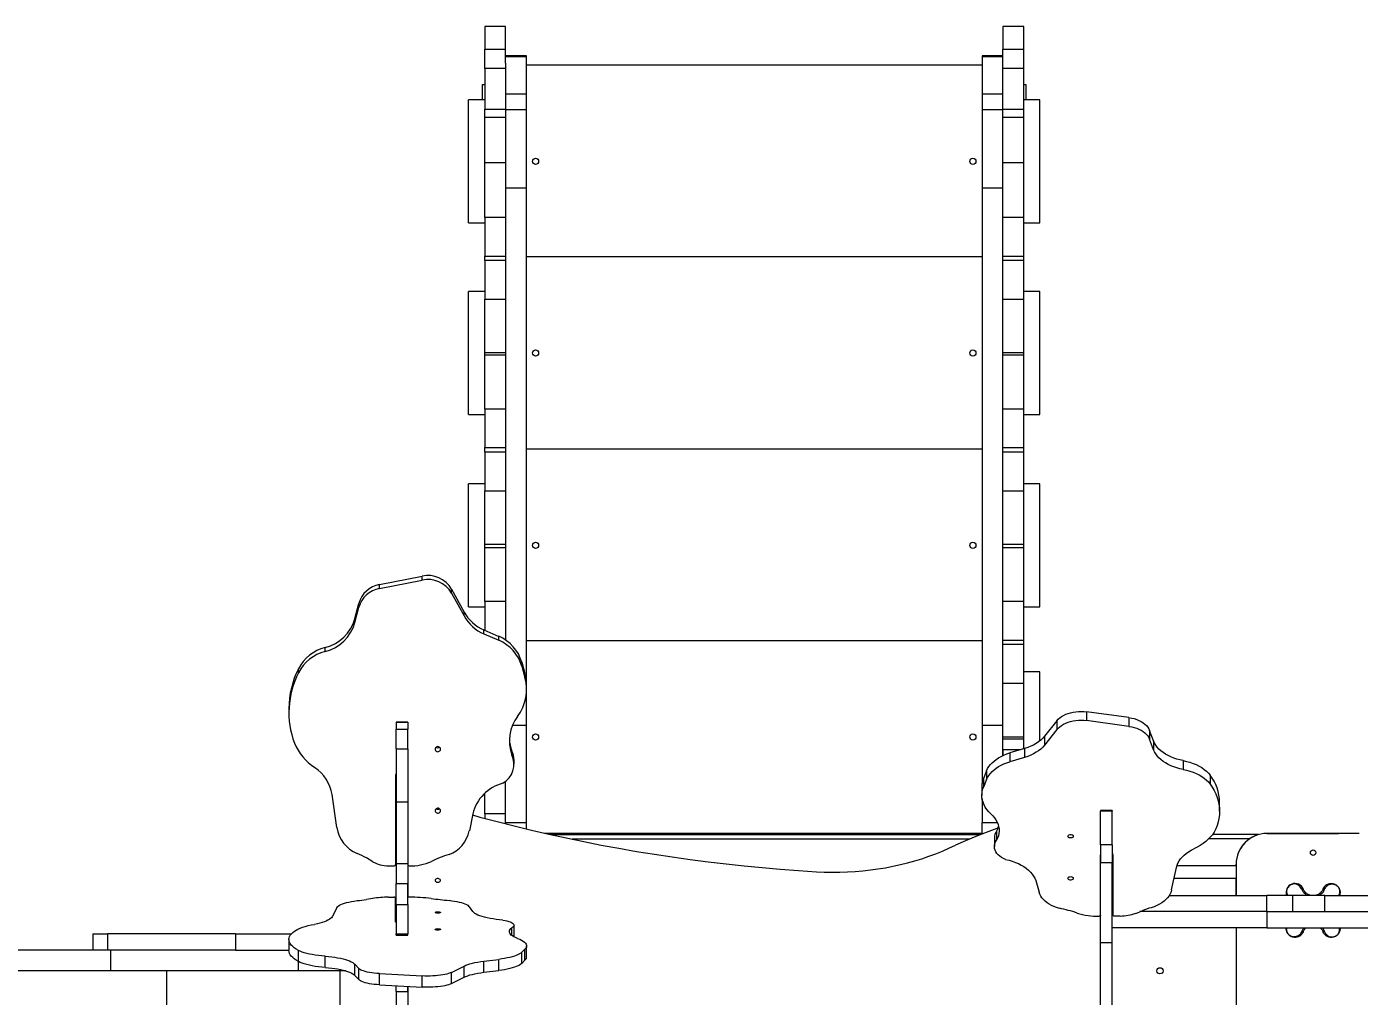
# Model space of a CAD drawing. Header units: millimetres. Extents: x -9848 to 7178, y -5300 to 6667.
# Drawn here: x -6333 to -4602, y -282 to 978 of the extents above; entities that cross this region are included whole.
import ezdxf

# ---------------------------------------------------------------- set-up
doc = ezdxf.new("R2010")
doc.units = ezdxf.units.MM
for name, color, linetype in [('DIKOM_ОБЪЕКТ', 7, 'Continuous'), ('DIKOM_РАЗМЕР_ЗОНА', 7, 'Continuous'), ('DIKOM_РАЗМЕР_ОБЪЕКТА', 7, 'Continuous')]:
    doc.layers.add(name, color=color, linetype=linetype)
doc.styles.add('style1', font='arial.ttf', dxfattribs={"width": 0.8})
doc.dimstyles.new('1-50', dxfattribs={"dimtxt": 300, "dimasz": 200, "dimexe": 100, "dimexo": 0, "dimgap": 100, "dimtad": 0, "dimdec": 0, "dimtxsty": 'style1', "dimcen": 0, "dimclrd": 7, "dimclre": 7, "dimadec": 1, "dimazin": 2, "dimtfac": 1, "dimtdec": 0, "dimtmove": 1, "dimatfit": 3, "dimfxl": 0, "dimlwd": 25, "dimlwe": 18, "dimarcsym": 0})

# ---------------------------------------------------------------- blocks, each defined once
blk = doc.blocks.new('*D21')
at = {"layer": 'Defpoints', "color": 0, "transparency": 16777216}
for p in [(4614.2, 781.1), (-7848.5, -207.2), (-7848.5, -4134.2)]:
    blk.add_point(p, dxfattribs=at)
at = {"layer": 'DIKOM_РАЗМЕР_ОБЪЕКТА', "color": 7, "lineweight": 18, "transparency": 16777216}
for p, q in [((4614.2, 781.1), (4614.2, -4234.2)), ((-7848.5, -207.2), (-7848.5, -4234.2))]:
    blk.add_line(p, q, dxfattribs=at)
at = {"layer": 'DIKOM_РАЗМЕР_ОБЪЕКТА', "color": 7, "lineweight": 25, "transparency": 16777216}
for p, q in [((-7648.5, -4134.2), (-2616.9, -4134.2)), ((4414.2, -4134.2), (-1537.1, -4134.2))]:
    blk.add_line(p, q, dxfattribs=at)
at = {"layer": 'DIKOM_РАЗМЕР_ОБЪЕКТА', "color": 7, "transparency": 16777216}
for points in [[(-7648.5, -4100.8), (-7648.5, -4167.5), (-7848.5, -4134.2)], [(4414.2, -4100.8), (4414.2, -4167.5), (4614.2, -4134.2)]]:
    blk.add_solid(points, dxfattribs=at)
at = {"layer": 'DIKOM_РАЗМЕР_ОБЪЕКТА', "color": 0, "transparency": 16777216, "insert": (-2077, -4134.2), "char_height": 300, "attachment_point": 5, "style": 'style1'}
blk.add_mtext('12450', dxfattribs=at)
blk = doc.blocks.new('*D19')
at = {"layer": 'Defpoints', "color": 0, "transparency": 16777216}
for p in [(6614.2, 297.4), (-9848.5, -323.2), (6614.2, -5102.9)]:
    blk.add_point(p, dxfattribs=at)
at = {"layer": 'DIKOM_РАЗМЕР_ЗОНА', "color": 7, "lineweight": 18, "transparency": 16777216}
for p, q in [((6614.2, 297.4), (6614.2, -5202.9)), ((-9848.5, -323.2), (-9848.5, -5202.9))]:
    blk.add_line(p, q, dxfattribs=at)
at = {"layer": 'DIKOM_РАЗМЕР_ЗОНА', "color": 7, "lineweight": 25, "transparency": 16777216}
for p, q in [((-9648.5, -5102.9), (-2606.9, -5102.9)), ((6414.2, -5102.9), (-1527.1, -5102.9))]:
    blk.add_line(p, q, dxfattribs=at)
at = {"layer": 'DIKOM_РАЗМЕР_ЗОНА', "color": 7, "transparency": 16777216}
for points in [[(-9648.5, -5069.6), (-9648.5, -5136.3), (-9848.5, -5102.9)], [(6414.2, -5069.6), (6414.2, -5136.3), (6614.2, -5102.9)]]:
    blk.add_solid(points, dxfattribs=at)
at = {"layer": 'DIKOM_РАЗМЕР_ЗОНА', "color": 0, "transparency": 16777216, "insert": (-2067, -5102.9), "char_height": 300, "attachment_point": 5, "style": 'style1'}
blk.add_mtext('16450', dxfattribs=at)

msp = doc.modelspace()

# ---------------------------------------------------------------- linework, layer by layer
at = {"layer": 'DIKOM_ОБЪЕКТ', "color": 7, "linetype": 'Continuous', "lineweight": 15}
for p, q in [((-5711.1, 977.6), (-5738.1, 977.6)), ((-5738.1, 977.6), (-5738.1, 948.5)), ((-5711.1, 948.5), (-5711.1, 977.6)), ((-5038.1, 977.6), (-5065.1, 977.6)), ((-5065.1, 977.6), (-5065.1, 948.5)), ((-5038.1, 948.5), (-5038.1, 977.6)), ((-5738.1, 948.5), (-5711.1, 948.5)), ((-5738.1, 923.3), (-5738.1, 948.5)), ((-5711.1, 930), (-5711.1, 948.5)), ((-5684.1, 939.5), (-5711.1, 939.5)), ((-5711.1, 938.9), (-5684.1, 938.9)), ((-5684.1, 938.9), (-5684.1, 939.5)), ((-5684.1, 890.2), (-5684.1, 938.9)), ((-5065.1, 939.5), (-5092.1, 939.5)), ((-5092.1, 939.5), (-5092.1, 938.9)), ((-5092.1, 938.9), (-5065.1, 938.9)), ((-5092.1, 938.9), (-5092.1, 890.2)), ((-5065.1, 948.5), (-5038.1, 948.5)), ((-5065.1, 930), (-5065.1, 948.5)), ((-5038.1, 923.3), (-5038.1, 948.5)), ((-5711.1, 923.3), (-5738.1, 923.3)), ((-5738.1, 923.3), (-5738.1, 870.4)), ((-5711.1, 930), (-5711.1, 890.2)), ((-5092.1, 927.6), (-5684.1, 927.6)), ((-5065.1, 890.2), (-5065.1, 930)), ((-5038.1, 923.3), (-5065.1, 923.3)), ((-5038.1, 870.4), (-5038.1, 923.3)), ((-5741.1, 882.6), (-5741.1, 902.6)), ((-5741.1, 902.6), (-5738.1, 902.6)), ((-5038.1, 902.6), (-5035.1, 902.6)), ((-5035.1, 902.6), (-5035.1, 882.6)), ((-5711.1, 890.2), (-5684.1, 890.2)), ((-5711.1, 890.2), (-5711.1, 870.1)), ((-5684.1, 870.1), (-5684.1, 890.2)), ((-5092.1, 890.2), (-5065.1, 890.2)), ((-5092.1, 890.2), (-5092.1, 870.1)), ((-5065.1, 870.1), (-5065.1, 890.2)), ((-5738.1, 882.6), (-5759.1, 882.6)), ((-5759.1, 722.6), (-5759.1, 882.6)), ((-5738.1, 870.4), (-5711.1, 870.4)), ((-5738.1, 859.6), (-5738.1, 870.4)), ((-5711.1, 870.1), (-5684.1, 870.1)), ((-5711.1, 870.1), (-5711.1, 768.2)), ((-5684.1, 768.2), (-5684.1, 870.1)), ((-5092.1, 870.1), (-5065.1, 870.1)), ((-5092.1, 870.1), (-5092.1, 768.2)), ((-5065.1, 870.4), (-5038.1, 870.4)), ((-5065.1, 768.2), (-5065.1, 870.1)), ((-5017.1, 882.6), (-5038.1, 882.6)), ((-5038.1, 859.6), (-5038.1, 870.4)), ((-5017.1, 722.6), (-5017.1, 882.6)), ((-5711.1, 859.6), (-5738.1, 859.6)), ((-5738.1, 800.7), (-5738.1, 859.6)), ((-5038.1, 859.6), (-5065.1, 859.6)), ((-5038.1, 800.7), (-5038.1, 859.6)), ((-5711.1, 800.7), (-5738.1, 800.7)), ((-5738.1, 729.6), (-5738.1, 800.7)), ((-5038.1, 800.7), (-5065.1, 800.7)), ((-5038.1, 729.6), (-5038.1, 800.7)), ((-5711.1, 768.2), (-5684.1, 768.2)), ((-5711.1, 768.2), (-5711.1, 180.5)), ((-5684.1, 127.7), (-5684.1, 768.2)), ((-5092.1, 768.2), (-5065.1, 768.2)), ((-5092.1, 768.2), (-5092.1, 70.2)), ((-5065.1, 70.2), (-5065.1, 768.2)), ((-5711.1, 729.6), (-5738.1, 729.6)), ((-5738.1, 729.6), (-5738.1, 679.6)), ((-5038.1, 729.6), (-5065.1, 729.6)), ((-5038.1, 679.6), (-5038.1, 729.6)), ((-5759.1, 722.6), (-5738.1, 722.6)), ((-5038.1, 722.6), (-5017.1, 722.6)), ((-5738.1, 679.6), (-5711.1, 679.6)), ((-5738.1, 673.6), (-5738.1, 679.6)), ((-5092.1, 678.6), (-5684.1, 678.6)), ((-5065.1, 679.6), (-5038.1, 679.6)), ((-5038.1, 673.6), (-5038.1, 679.6)), ((-5711.1, 673.6), (-5738.1, 673.6)), ((-5738.1, 673.6), (-5738.1, 623.6)), ((-5038.1, 673.6), (-5065.1, 673.6)), ((-5038.1, 623.6), (-5038.1, 673.6)), ((-5738.1, 633.6), (-5759.1, 633.6)), ((-5759.1, 473.6), (-5759.1, 633.6)), ((-5738.1, 623.6), (-5711.1, 623.6)), ((-5738.1, 553.6), (-5738.1, 623.6)), ((-5065.1, 623.6), (-5038.1, 623.6)), ((-5017.1, 633.6), (-5038.1, 633.6)), ((-5038.1, 553.6), (-5038.1, 623.6)), ((-5017.1, 622), (-5017.1, 633.6)), ((-5017.1, 473.6), (-5017.1, 622)), ((-5711.1, 553.6), (-5738.1, 553.6)), ((-5738.1, 550.6), (-5738.1, 553.6)), ((-5711.1, 550.6), (-5738.1, 550.6)), ((-5738.1, 480.6), (-5738.1, 550.6)), ((-5038.1, 553.6), (-5065.1, 553.6)), ((-5038.1, 550.6), (-5065.1, 550.6)), ((-5038.1, 550.6), (-5038.1, 553.6)), ((-5038.1, 480.6), (-5038.1, 550.6)), ((-5759.1, 473.6), (-5738.1, 473.6)), ((-5711.1, 480.6), (-5738.1, 480.6)), ((-5738.1, 480.6), (-5738.1, 430.6)), ((-5038.1, 480.6), (-5065.1, 480.6)), ((-5038.1, 430.6), (-5038.1, 480.6)), ((-5038.1, 473.6), (-5017.1, 473.6)), ((-5738.1, 430.6), (-5711.1, 430.6)), ((-5738.1, 424.6), (-5738.1, 430.6)), ((-5711.1, 424.6), (-5738.1, 424.6)), ((-5738.1, 424.6), (-5738.1, 374.6)), ((-5092.1, 428.6), (-5684.1, 428.6)), ((-5065.1, 430.6), (-5038.1, 430.6)), ((-5038.1, 424.6), (-5065.1, 424.6)), ((-5038.1, 424.6), (-5038.1, 430.6)), ((-5038.1, 374.6), (-5038.1, 424.6)), ((-5738.1, 383.6), (-5759.1, 383.6)), ((-5759.1, 223.6), (-5759.1, 383.6)), ((-5017.1, 383.6), (-5038.1, 383.6)), ((-5017.1, 223.6), (-5017.1, 383.6)), ((-5738.1, 374.6), (-5711.1, 374.6)), ((-5738.1, 304.6), (-5738.1, 374.6)), ((-5065.1, 374.6), (-5038.1, 374.6)), ((-5038.1, 304.6), (-5038.1, 374.6)), ((-5711.1, 304.6), (-5738.1, 304.6)), ((-5738.1, 300.6), (-5738.1, 304.6)), ((-5711.1, 300.6), (-5738.1, 300.6)), ((-5738.1, 230.6), (-5738.1, 300.6)), ((-5038.1, 304.6), (-5065.1, 304.6)), ((-5038.1, 300.6), (-5065.1, 300.6)), ((-5038.1, 300.6), (-5038.1, 304.6)), ((-5038.1, 230.6), (-5038.1, 300.6)), ((-5874.9, 252.7), (-5819.6, 263.7)), ((-5819.6, 258.6), (-5819.6, 263.7)), ((-5874.9, 247.6), (-5819.6, 258.6)), ((-5874.9, 247.6), (-5874.9, 252.7)), ((-5781.2, 241.5), (-5781.2, 246.6)), ((-5781.2, 246.6), (-5765, 217)), ((-5906.8, 208.4), (-5901.6, 228.3)), ((-5901.6, 223.2), (-5901.6, 228.3)), ((-5781.2, 241.5), (-5765, 211.9)), ((-5711.1, 230.6), (-5738.1, 230.6)), ((-5738.1, 230.6), (-5738.1, 193.3)), ((-5038.1, 230.6), (-5065.1, 230.6)), ((-5038.1, 180.6), (-5038.1, 230.6)), ((-5906.8, 203.3), (-5901.6, 223.2)), ((-5906.8, 203.3), (-5906.8, 208.4)), ((-5765, 211.9), (-5765, 217)), ((-5759.1, 223.6), (-5738.1, 223.6)), ((-5038.1, 223.6), (-5017.1, 223.6)), ((-5739.2, 188.6), (-5739.2, 193.8)), ((-5739.2, 193.8), (-5720, 185.4)), ((-5739.2, 188.6), (-5720, 180.3)), ((-5720, 180.3), (-5720, 185.4)), ((-5711.2, 180.6), (-5711.1, 180.6)), ((-5092.1, 179.6), (-5684.1, 179.6)), ((-5065.1, 180.6), (-5038.1, 180.6)), ((-5038.1, 174.6), (-5065.1, 174.6)), ((-5038.1, 174.6), (-5038.1, 180.6)), ((-5038.1, 124.6), (-5038.1, 174.6)), ((-5945.3, 165.7), (-5945.3, 170.9)), ((-5980.1, 138.1), (-5980.1, 143.3)), ((-5690, 146.6), (-5690, 151.7)), ((-5690, 151.7), (-5685.9, 137.3)), ((-5690, 146.6), (-5685.9, 132.1)), ((-5017.1, 139.4), (-5038.1, 139.4)), ((-5017.1, 49.6), (-5017.1, 139.4)), ((-5685.9, 132.1), (-5685.9, 137.3)), ((-5683.8, 116.5), (-5683.8, 121.6)), ((-5065.1, 124.6), (-5038.1, 124.6)), ((-5038.1, 54.6), (-5038.1, 124.6)), ((-5684.1, 70.2), (-5684.1, 110.5)), ((-5992.5, 91.5), (-5992.5, 86.4)), ((-4956.6, 87.4), (-4956.6, 75.9)), ((-4901.3, 79.9), (-4956.6, 87.4)), ((-5838.1, 74.1), (-5853.1, 74.1)), ((-5853.1, 74), (-5853.1, 74.1)), ((-5853.1, 74), (-5838.1, 74)), ((-5853.1, 74), (-5853.1, 64.7)), ((-5838.1, 74), (-5838.1, 74.1)), ((-5838.1, 74), (-5838.1, 64.7)), ((-5701.9, 70.2), (-5684.1, 70.2)), ((-5684.1, -56.4), (-5684.1, 70.2)), ((-5092.1, 70.2), (-5065.1, 70.2)), ((-5092.1, 70.2), (-5092.1, -5.6)), ((-5065.1, 30.5), (-5065.1, 70.2)), ((-4995, 75.7), (-5011.1, 55.5)), ((-4995, 75.7), (-4995, 64.2)), ((-4901.3, 68.4), (-4956.6, 75.9)), ((-4901.3, 79.9), (-4901.3, 68.4)), ((-5853.1, 64.7), (-5838.1, 64.7)), ((-5853.1, 39.3), (-5853.1, 64.7)), ((-5838.1, 39.3), (-5838.1, 64.7)), ((-5038.1, 54.6), (-5065.1, 54.6)), ((-5038.1, 51.6), (-5038.1, 54.6)), ((-4995, 64.2), (-5011.1, 44)), ((-5011.1, 55.5), (-5011.1, 44)), ((-4874.5, 63.2), (-4874.5, 51.7)), ((-4869.4, 49.6), (-4874.5, 63.2)), ((-5853.1, 39.3), (-5838.1, 39.3)), ((-5853.1, 39.3), (-5853.1, -29.7)), ((-5838.1, 39.3), (-5838.1, -29.7)), ((-5702.9, 31.3), (-5702.9, 36.4)), ((-5038.1, 51.6), (-5065.1, 51.6)), ((-5042, 38.1), (-5065.1, 38.1)), ((-5065.1, 37.3), (-5065.1, 30.5)), ((-5036.9, 39.6), (-5056.1, 33.9)), ((-5038.1, 39.2), (-5038.1, 51.6)), ((-5036.9, 39.6), (-5036.9, 28.1)), ((-4869.4, 38.1), (-4874.5, 51.7)), ((-4869.4, 49.6), (-4869.4, 38.1)), ((-5700.1, 19.3), (-5700.1, 24.4)), ((-5056.1, 33.9), (-5056.1, 22.4)), ((-5036.9, 28.1), (-5056.1, 22.4)), ((-4830.8, 23.9), (-4830.8, 12.4)), ((-5854.1, 3.6), (-5854.1, -110.8)), ((-5086.2, 10.8), (-5090.2, 0.9)), ((-5090.2, 0.9), (-5090.2, -10.6)), ((-5086.2, 10.8), (-5086.2, -0.7)), ((-4796, 5), (-4796, -6.5)), ((-5711.1, -45.2), (-5711.1, -2.9)), ((-5092.4, -9.8), (-5092.4, -21.3)), ((-5086.2, -0.7), (-5090.2, -10.6)), ((-5930.3, -63), (-5936.5, -20.2)), ((-5853.1, -29.7), (-5838.1, -29.7)), ((-5853.1, -29.7), (-5853.1, -109.8)), ((-5838.1, -29.7), (-5838.1, -109.8)), ((-5740.2, -20.6), (-5738.1, -20.6)), ((-5738.1, -45.2), (-5738.1, -18.5)), ((-5092.1, -25.4), (-5092.1, -56.4)), ((-4783.6, -41.8), (-4783.6, -30.4)), ((-5753.7, -45.2), (-5758.1, -67.4)), ((-5711.1, -45.2), (-5738.1, -45.2)), ((-5738.1, -45.2), (-5738.1, -51)), ((-5711.1, -58.1), (-5711.1, -45.2)), ((-4923.1, -41), (-4938.1, -41)), ((-4938.1, -41), (-4938.1, -41.7)), ((-4923.1, -41.7), (-4938.1, -41.7)), ((-4938.1, -85.3), (-4938.1, -41.7)), ((-4923.1, -41), (-4923.1, -41.7)), ((-4923.1, -85.3), (-4923.1, -41.7)), ((-5711.1, -56.4), (-5684.1, -56.4)), ((-5684.1, -64.8), (-5684.1, -56.4)), ((-5092.1, -71.4), (-5092.1, -56.4)), ((-5092.1, -56.4), (-5072.4, -56.4)), ((-5073.3, -68.1), (-5073.3, -79.6)), ((-5660.2, -70.4), (-5092.1, -70.4)), ((-5652.1, -72.2), (-5094.2, -72.2)), ((-5109, -78.2), (-5624.4, -78.2)), ((-5076, -76.3), (-5076, -87.7)), ((-4923.1, -85.3), (-4938.1, -85.3)), ((-4938.1, -85.3), (-4938.1, -108.8)), ((-4923.1, -85.3), (-4923.1, -108.8)), ((-4797.2, -77.2), (-4743.9, -77.2)), ((-4732.9, -72.2), (-4792.9, -72.2)), ((-4722.1, -70.7), (-4629.3, -70.7)), ((-4602.1, -70.7), (-4722.1, -70.7)), ((-5883.7, -107.5), (-5891.9, -102.5)), ((-4938.1, -383.8), (-4938.1, -98.3)), ((-4922.1, -98.5), (-4922.1, -176.8)), ((-5863.2, -112.7), (-5856.1, -112.7)), ((-5853.1, -109.8), (-5838.1, -109.8)), ((-5853.1, -109.8), (-5853.1, -135.7)), ((-5838.1, -109.8), (-5838.1, -135.7)), ((-5838.1, -111.1), (-5838.1, -154.1)), ((-4923.1, -108.8), (-4938.1, -108.8)), ((-4938.1, -212.9), (-4938.1, -108.8)), ((-4923.1, -212.9), (-4923.1, -108.8)), ((-4845.9, -144.1), (-4839.6, -114.8)), ((-4762.1, -112.7), (-4839.1, -112.7)), ((-4762.1, -112.7), (-4762.1, -110.7)), ((-4762.1, -110.7), (-4762.1, -151.2)), ((-4762.1, -112.7), (-4762.1, -112.7)), ((-4762.1, -112.7), (-4762.1, -112.7)), ((-5853.1, -135.7), (-5838.1, -135.7)), ((-5853.1, -163), (-5853.1, -135.7)), ((-5838.1, -133.6), (-5838.1, -133.8)), ((-5838.1, -163), (-5838.1, -135.7)), ((-5022.4, -131.9), (-5018, -147.1)), ((-4922.6, -134.1), (-4922.5, -134)), ((-4842.6, -128.7), (-4762.1, -128.7)), ((-4762.1, -128.7), (-4762.1, -128.7)), ((-4762.1, -151.2), (-4762.1, -128.7)), ((-5883.7, -155.1), (-5891.9, -156.4)), ((-5863.2, -153.6), (-5856.1, -153.6)), ((-5854.1, -185.6), (-5854.1, -154.1)), ((-4922.1, -151.2), (-4923.1, -151.2)), ((-4848.8, -151.2), (-4722.1, -151.2)), ((-4722.1, -172.2), (-4722.1, -151.2)), ((-4688.5, -151.2), (-4722.1, -151.2)), ((-4688.5, -172.2), (-4688.5, -151.2)), ((-4646.7, -151.2), (-4688.5, -151.2)), ((-4646.7, -172.2), (-4646.7, -151.2)), ((-4646.7, -151.2), (-4469.6, -151.2)), ((-5930.3, -167.3), (-5936.5, -179.1)), ((-5853.1, -163), (-5838.1, -163)), ((-5853.1, -163), (-5853.1, -201.1)), ((-5838.1, -163), (-5838.1, -201.1)), ((-5753.7, -172.2), (-5758.1, -166.1)), ((-4922.1, -172.2), (-4923.1, -172.2)), ((-4892.4, -174.5), (-4884.3, -171.1)), ((-4722.4, -172.2), (-4887, -172.2)), ((-4886.6, -172.2), (-4886.6, -172)), ((-4722.4, -172.2), (-4722.4, -193.2)), ((-4722.4, -172.2), (-4402.6, -172.2)), ((-5700.1, -204.5), (-5700.1, -190)), ((-4912.9, -178), (-4920.1, -178.1)), ((-6247, -201.2), (-6247, -222.2)), ((-6247, -201.2), (-6228.1, -201.2)), ((-6228.1, -201.2), (-6228.1, -222.2)), ((-6062, -201.2), (-6228.1, -201.2)), ((-6062, -201.2), (-6062, -222.2)), ((-6062, -201.2), (-5989.4, -201.2)), ((-5853.1, -201.1), (-5838.1, -201.1)), ((-5853.1, -202.8), (-5853.1, -201.1)), ((-5853.1, -202.8), (-5838.1, -202.8)), ((-5838.1, -202.8), (-5838.1, -201.1)), ((-5702.9, -203.3), (-5702.9, -193.3)), ((-5700.1, -204.5), (-5700.2, -205)), ((-4722.4, -193.2), (-4923.1, -193.2)), ((-4762.1, -193.2), (-4762.1, -851.2)), ((-4722.4, -193.2), (-4402.6, -193.2)), ((-4627.2, -193.2), (-4627.1, -194.2)), ((-6225.4, -222.2), (-6906.9, -222.2)), ((-6062, -222.2), (-6225.4, -222.2)), ((-6223.9, -249.2), (-6223.9, -222.2)), ((-6062, -222.2), (-5992.5, -222.2)), ((-5992.5, -208.5), (-5992.5, -222.9)), ((-5980.1, -237.2), (-5980.1, -222.7)), ((-5690, -225), (-5685.9, -221.1)), ((-5690, -239.5), (-5690, -225)), ((-5685.9, -235.5), (-5685.9, -221.1)), ((-5683.8, -231.2), (-5683.8, -216.7)), ((-4923.1, -212.9), (-4938.1, -212.9)), ((-4923.1, -438.6), (-4923.1, -212.9)), ((-5980, -249.2), (-5980, -237.3)), ((-5945.3, -244.8), (-5945.3, -230.3)), ((-5906.8, -240.6), (-5901.6, -246.1)), ((-5906.8, -255.1), (-5906.8, -240.6)), ((-5739.2, -236.6), (-5720, -234.3)), ((-5739.2, -251.1), (-5739.2, -236.6)), ((-5720, -248.8), (-5720, -234.3)), ((-5690, -239.5), (-5685.9, -235.5)), ((-6223.9, -249.2), (-6906.9, -249.2)), ((-5980, -249.2), (-6223.9, -249.2)), ((-6151.1, -795.2), (-6151.1, -249.2)), ((-5918.5, -249.2), (-5980, -249.2)), ((-5926.1, -451.7), (-5926.1, -249.2)), ((-5906.8, -255.1), (-5901.6, -260.6)), ((-5901.6, -260.6), (-5901.6, -246.1)), ((-5874.9, -252.8), (-5819.6, -255.9)), ((-5874.9, -267.3), (-5874.9, -252.8)), ((-5819.6, -270.4), (-5819.6, -255.9)), ((-5781.2, -251.2), (-5765, -243)), ((-5781.2, -265.7), (-5781.2, -251.2)), ((-5781.2, -265.7), (-5765, -257.5)), ((-5765, -257.5), (-5765, -243)), ((-5739.2, -251.1), (-5720, -248.8)), ((-5874.9, -267.3), (-5819.6, -270.4)), ((-5853.1, -276.2), (-5853.1, -268.5)), ((-5853.1, -276.2), (-5838.1, -276.2)), ((-5853.1, -276.2), (-5853.1, -381.8)), ((-5838.1, -269.4), (-5838.1, -388.4)), ((-5838.1, -276.2), (-5838.1, -269.4)), ((-5838.1, -276.2), (-5838.1, -381.8))]:
    msp.add_line(p, q, dxfattribs=at)
at = {"layer": 'DIKOM_ОБЪЕКТ', "color": 7, "linetype": 'Continuous', "lineweight": 15, "flags": 128}
for points in [[(-4995, 75.7), (-4993.2, 77.7), (-4991.1, 79.5), (-4988.8, 81.2), (-4986.2, 82.7), (-4983.4, 84.1), (-4980.4, 85.2), (-4977.2, 86.2), (-4973.9, 87), (-4970.5, 87.5), (-4967, 87.8), (-4963.5, 87.9), (-4960, 87.8), (-4956.6, 87.4)], [(-4995, 64.2), (-4993.2, 66.2), (-4991.1, 68), (-4988.8, 69.7), (-4986.2, 71.2), (-4983.4, 72.6), (-4980.4, 73.7), (-4977.2, 74.7), (-4973.9, 75.5), (-4970.5, 76), (-4967, 76.3), (-4963.5, 76.4), (-4960, 76.3), (-4956.6, 75.9)], [(-4901.3, 79.9), (-4897.8, 79.3), (-4894.5, 78.5), (-4891.3, 77.5), (-4888.3, 76.2), (-4885.4, 74.8), (-4882.9, 73.2), (-4880.6, 71.4), (-4878.6, 69.5), (-4876.9, 67.5), (-4875.5, 65.4), (-4874.5, 63.2)], [(-5011.1, 55.5), (-5013.4, 53), (-5015.9, 50.5), (-5018.8, 48.3), (-5022, 46.2), (-5025.4, 44.2), (-5029, 42.5), (-5032.9, 40.9), (-5036.9, 39.6)], [(-4901.3, 68.4), (-4897.8, 67.8), (-4894.5, 67), (-4891.3, 66), (-4888.3, 64.7), (-4885.4, 63.3), (-4882.9, 61.7), (-4880.6, 59.9), (-4878.6, 58), (-4876.9, 56), (-4875.5, 53.9), (-4874.5, 51.7)], [(-5795.6, 38.8), (-5795.8, 39.9), (-5796.3, 40.8), (-5797.2, 41.6), (-5798.2, 42), (-5799.4, 42.1), (-5800.5, 41.8), (-5801.4, 41.2), (-5802.2, 40.4), (-5802.5, 39.4), (-5802.5, 38.3), (-5802.2, 37.2), (-5801.4, 36.4), (-5800.5, 35.8), (-5799.4, 35.5), (-5798.2, 35.6), (-5797.2, 36.1), (-5796.3, 36.8), (-5795.8, 37.7), (-5795.6, 38.8)], [(-5011.1, 44), (-5013.4, 41.5), (-5015.9, 39), (-5018.8, 36.8), (-5022, 34.7), (-5025.4, 32.7), (-5029, 31), (-5032.9, 29.4), (-5036.9, 28.1)], [(-4830.8, 23.9), (-4835.1, 24.8), (-4839.2, 25.9), (-4843.2, 27.2), (-4847, 28.8), (-4850.6, 30.5), (-4853.9, 32.4), (-4857, 34.4), (-4859.9, 36.7), (-4862.4, 39), (-4864.6, 41.5), (-4866.6, 44.1), (-4868.1, 46.8), (-4869.4, 49.6)], [(-4830.8, 12.4), (-4835.1, 13.3), (-4839.2, 14.4), (-4843.2, 15.7), (-4847, 17.3), (-4850.6, 19), (-4853.9, 20.9), (-4857, 23), (-4859.9, 25.2), (-4862.4, 27.6), (-4864.6, 30), (-4866.6, 32.6), (-4868.1, 35.3), (-4869.4, 38.1)], [(-5086.2, 10.8), (-5084.9, 13.5), (-5083.3, 16.1), (-5081.3, 18.7), (-5079.1, 21.1), (-5076.5, 23.4), (-5073.7, 25.6), (-5070.6, 27.6), (-5067.3, 29.4), (-5063.8, 31.1), (-5060, 32.6), (-5056.1, 33.9)], [(-5086.2, -0.7), (-5084.9, 2), (-5083.3, 4.6), (-5081.3, 7.2), (-5079.1, 9.6), (-5076.5, 11.9), (-5073.7, 14.1), (-5070.6, 16.1), (-5067.3, 17.9), (-5063.8, 19.6), (-5060, 21.1), (-5056.1, 22.4)], [(-4830.8, 23.9), (-4826.4, 23), (-4822.1, 21.8), (-4817.9, 20.4), (-4814, 18.7), (-4810.3, 16.9), (-4806.8, 14.9), (-4803.6, 12.6), (-4800.8, 10.2), (-4798.2, 7.7), (-4796, 5)], [(-4830.8, 12.4), (-4826.4, 11.5), (-4822.1, 10.3), (-4817.9, 8.9), (-4814, 7.2), (-4810.3, 5.4), (-4806.8, 3.4), (-4803.6, 1.1), (-4800.8, -1.3), (-4798.2, -3.8), (-4796, -6.5)], [(-5080.7, -45.3), (-5083.5, -42.5), (-5085.9, -39.6), (-5087.9, -36.5), (-5089.6, -33.4), (-5090.9, -30.2), (-5091.8, -27), (-5092.3, -23.7), (-5092.4, -20.4), (-5092.1, -17.1), (-5091.4, -13.8), (-5090.2, -10.6)], [(-4796, -6.5), (-4793.2, -10.7), (-4790.6, -15), (-4788.5, -19.3), (-4786.7, -23.8), (-4785.4, -28.3), (-4784.4, -32.8), (-4783.8, -37.4), (-4783.6, -42), (-4783.8, -46.6), (-4784.5, -51.2), (-4785.5, -55.7), (-4786.9, -60.2), (-4788.6, -64.7), (-4790.8, -69)], [(-5795.6, -41.1), (-5795.8, -40), (-5796.3, -39), (-5797.2, -38.3), (-5798.2, -37.9), (-5799.4, -37.8), (-5800.5, -38.1), (-5801.4, -38.6), (-5802.2, -39.5), (-5802.5, -40.5), (-5802.5, -41.6), (-5802.2, -42.6), (-5801.4, -43.5), (-5800.5, -44.1), (-5799.4, -44.3), (-5798.2, -44.3), (-5797.2, -43.8), (-5796.3, -43.1), (-5795.8, -42.1), (-5795.6, -41.1)], [(-5754, -46.7), (-5744.3, -49.4), (-5722.1, -55.3), (-5699.8, -61), (-5677.4, -66.4), (-5654.9, -71.6), (-5632.3, -76.6), (-5609.5, -81.3), (-5586.7, -85.8), (-5563.8, -90), (-5540.8, -94), (-5517.7, -97.7), (-5494.6, -101.2), (-5471.3, -104.5), (-5448, -107.5), (-5424.7, -110.3), (-5401.3, -112.8), (-5377.8, -115.1), (-5354.3, -117.1), (-5330.7, -118.9), (-5307.2, -120.4)], [(-5080.7, -45.3), (-5078.2, -47.8), (-5076, -50.4), (-5074.1, -53.2), (-5072.6, -56), (-5071.4, -58.9), (-5070.6, -61.8), (-5070.1, -64.8), (-5070, -67.8), (-5070.3, -70.8), (-5070.9, -73.8), (-5071.9, -76.7), (-5073.3, -79.6)], [(-5071.4, -63.8), (-5072.9, -64.3), (-5086.6, -69.3), (-5100.2, -74.6), (-5113.6, -80.2), (-5126.8, -86)], [(-4790.8, -69), (-4793, -72.3), (-4795.5, -75.3), (-4798.3, -78.3), (-4801.5, -81.1), (-4805, -83.8), (-4808.7, -86.3), (-4812.8, -88.6), (-4817.1, -90.8)], [(-5307.2, -120.4), (-5297.1, -120.9), (-5287.1, -121), (-5277.1, -121), (-5267.1, -120.6), (-5257.1, -120), (-5247.1, -119.2), (-5237.2, -118.1), (-5227.4, -116.8), (-5217.6, -115.2), (-5207.9, -113.3), (-5198.3, -111.2), (-5188.9, -108.9), (-5179.5, -106.3), (-5170.3, -103.5), (-5161.3, -100.4), (-5152.4, -97.1), (-5143.7, -93.6), (-5135.1, -89.9), (-5126.8, -86)], [(-5061.5, -104.6), (-5064.3, -103.3), (-5066.9, -101.9), (-5069.2, -100.3), (-5071.2, -98.5), (-5072.8, -96.6), (-5074.2, -94.5), (-5075.2, -92.4), (-5075.8, -90.3), (-5076, -88.1), (-5075.9, -85.9), (-5075.4, -83.7), (-5074.5, -81.6), (-5073.3, -79.6)], [(-4980.6, -74.4), (-4980.4, -73.7), (-4979.8, -73), (-4979, -72.5), (-4977.9, -72.2), (-4976.8, -72.2), (-4975.7, -72.3), (-4974.7, -72.7), (-4974, -73.3), (-4973.6, -74), (-4973.6, -74.8), (-4974, -75.5), (-4974.7, -76.1), (-4975.7, -76.5), (-4976.8, -76.6), (-4977.9, -76.6), (-4979, -76.3), (-4979.8, -75.8), (-4980.4, -75.1), (-4980.6, -74.4)], [(-4839.6, -114.8), (-4838.8, -111.9), (-4837.7, -109.1), (-4836.2, -106.4), (-4834.4, -103.8), (-4832.2, -101.3), (-4829.7, -98.9), (-4827, -96.6), (-4823.9, -94.5), (-4820.6, -92.5), (-4817.1, -90.8)], [(-5061.5, -104.6), (-5057.1, -105.6), (-5052.9, -106.8), (-5048.8, -108.3), (-5044.9, -109.9), (-5041.3, -111.7), (-5037.9, -113.8), (-5034.7, -116), (-5031.8, -118.3), (-5029.3, -120.8), (-5027, -123.4), (-5025.2, -126.2), (-5023.6, -129), (-5022.4, -131.9)], [(-5802.6, -131.7), (-5802.4, -132.5), (-5801.8, -133.3), (-5801, -133.8), (-5799.9, -134.1), (-5798.8, -134.2), (-5797.7, -134), (-5796.7, -133.6), (-5796, -132.9), (-5795.6, -132.1), (-5795.6, -131.3), (-5796, -130.6), (-5796.7, -129.9), (-5797.7, -129.5), (-5798.8, -129.3), (-5799.9, -129.3), (-5801, -129.7), (-5801.8, -130.2), (-5802.4, -130.9), (-5802.6, -131.7)], [(-4980.6, -129), (-4980.4, -128.3), (-4979.8, -127.7), (-4979, -127.2), (-4977.9, -126.9), (-4976.8, -126.8), (-4975.7, -127), (-4974.7, -127.4), (-4974, -128), (-4973.6, -128.7), (-4973.6, -129.4), (-4974, -130.1), (-4974.7, -130.7), (-4975.7, -131.1), (-4976.8, -131.3), (-4977.9, -131.2), (-4979, -130.9), (-4979.8, -130.4), (-4980.4, -129.8), (-4980.6, -129)], [(-4991.7, -168), (-4995.3, -166.9), (-4998.7, -165.6), (-5001.9, -164.2), (-5004.9, -162.5), (-5007.7, -160.7), (-5010.2, -158.7), (-5012.4, -156.5), (-5014.3, -154.3), (-5015.8, -152), (-5017.1, -149.6), (-5018, -147.1)], [(-4845.9, -144.1), (-4846.6, -146.7), (-4847.8, -149.3), (-4849.3, -151.9), (-4851.1, -154.3), (-4853.3, -156.6), (-4855.8, -158.8), (-4858.6, -160.9), (-4861.7, -162.7), (-4865, -164.4), (-4868.5, -165.9), (-4872.3, -167.2)], [(-4677.4, -142.6), (-4677, -142.4), (-4676.6, -142.3), (-4676.2, -142.3), (-4675.8, -142.3), (-4675.5, -142.4), (-4675.2, -142.6), (-4675, -142.8), (-4674.9, -143)], [(-4649.3, -143), (-4649.1, -142.8), (-4648.9, -142.6), (-4648.7, -142.4), (-4648.3, -142.3), (-4648, -142.3), (-4647.6, -142.3), (-4647.2, -142.4), (-4646.8, -142.6)], [(-5930.3, -167.3), (-5929.5, -166.2), (-5928.4, -165.2), (-5926.9, -164.1), (-5925, -163.2), (-5922.9, -162.2), (-5920.4, -161.3), (-5917.6, -160.5), (-5914.5, -159.8), (-5911.2, -159.1), (-5907.6, -158.5), (-5903.9, -158)], [(-5795.6, -173.3), (-5795.8, -173.6), (-5796.3, -173.9), (-5797.2, -174.1), (-5798.2, -174.2), (-5799.4, -174.3), (-5800.5, -174.2), (-5801.4, -174), (-5802.2, -173.8), (-5802.5, -173.5), (-5802.5, -173.2), (-5802.2, -172.9), (-5801.4, -172.7), (-5800.5, -172.5), (-5799.4, -172.4), (-5798.2, -172.5), (-5797.2, -172.6), (-5796.3, -172.8), (-5795.8, -173.1), (-5795.6, -173.3)], [(-5784.5, -157.6), (-5780.9, -158.1), (-5777.5, -158.6), (-5774.2, -159.2), (-5771.2, -159.9), (-5768.5, -160.6), (-5766, -161.4), (-5763.8, -162.3), (-5761.9, -163.2), (-5760.3, -164.1), (-5759.1, -165.1), (-5758.1, -166.1)], [(-5714.6, -183.2), (-5719, -182.8), (-5723.3, -182.3), (-5727.3, -181.7), (-5731.2, -181.1), (-5734.9, -180.3), (-5738.3, -179.5), (-5741.5, -178.6), (-5744.3, -177.7), (-5746.9, -176.7), (-5749.1, -175.6), (-5751, -174.5), (-5752.5, -173.4), (-5753.7, -172.2)], [(-5985.3, -197.5), (-5983.2, -196.2), (-5980.7, -195), (-5977.9, -193.8), (-5974.7, -192.6), (-5971.2, -191.6), (-5967.4, -190.5), (-5963.4, -189.6), (-5959.1, -188.8)], [(-5936.5, -179.1), (-5937.3, -180.2), (-5938.5, -181.4), (-5940, -182.5), (-5941.8, -183.5), (-5943.9, -184.5), (-5946.4, -185.5), (-5949.2, -186.4), (-5952.2, -187.3), (-5955.5, -188), (-5959.1, -188.8)], [(-5714.6, -183.2), (-5711.8, -183.7), (-5709.3, -184.3), (-5707, -184.9), (-5705, -185.7), (-5703.3, -186.4), (-5702, -187.2), (-5701, -188.1), (-5700.4, -189), (-5700.1, -189.8), (-5700.2, -190.7), (-5700.7, -191.6), (-5701.6, -192.4), (-5702.9, -193.3)], [(-4938.1, -176.8), (-4938.1, -177.1), (-4938.2, -177.3), (-4938.4, -177.5), (-4938.6, -177.7), (-4938.9, -177.9), (-4939.3, -178), (-4939.6, -178.1), (-4940, -178.1)], [(-4920.1, -178.1), (-4920.5, -178), (-4920.8, -178), (-4921.2, -177.8), (-4921.5, -177.7), (-4921.7, -177.5), (-4921.9, -177.3), (-4922, -177), (-4922.1, -176.8)], [(-5980.1, -222.7), (-5983, -221), (-5985.5, -219.3), (-5987.6, -217.5), (-5989.4, -215.7), (-5990.8, -213.9), (-5991.8, -212.1), (-5992.3, -210.2), (-5992.5, -208.4), (-5992.3, -206.5), (-5991.7, -204.7), (-5990.7, -202.9), (-5989.3, -201.1), (-5987.5, -199.3), (-5985.3, -197.5)], [(-5795.6, -195.3), (-5795.8, -195.6), (-5796.3, -195.9), (-5797.2, -196.1), (-5798.2, -196.2), (-5799.4, -196.3), (-5800.5, -196.2), (-5801.4, -196), (-5802.2, -195.8), (-5802.5, -195.5), (-5802.5, -195.2), (-5802.2, -194.9), (-5801.4, -194.7), (-5800.5, -194.5), (-5799.4, -194.4), (-5798.2, -194.5), (-5797.2, -194.6), (-5796.3, -194.8), (-5795.8, -195.1), (-5795.6, -195.3)], [(-5695.4, -207.1), (-5698, -206.1), (-5700.2, -205), (-5702, -203.9), (-5703.6, -202.8), (-5704.7, -201.6), (-5705.6, -200.4), (-5706, -199.2), (-5706.1, -198), (-5705.8, -196.8), (-5705.2, -195.6), (-5704.2, -194.4), (-5702.9, -193.3)], [(-5695.4, -207.1), (-5692.7, -208.2), (-5690.3, -209.4), (-5688.2, -210.6), (-5686.5, -211.9), (-5685.3, -213.1), (-5684.4, -214.5), (-5683.9, -215.8), (-5683.8, -217.1), (-5684.1, -218.4), (-5684.8, -219.8), (-5685.9, -221.1)], [(-4677.4, -198.9), (-4677, -199), (-4676.6, -199.1), (-4676.2, -199.1), (-4675.8, -199.1), (-4675.5, -199), (-4675.2, -198.9), (-4675, -198.7), (-4674.9, -198.4)], [(-4646.8, -198.9), (-4647.2, -199), (-4647.6, -199.1), (-4648, -199.1), (-4648.3, -199.1), (-4648.7, -199), (-4648.9, -198.9), (-4649.1, -198.7), (-4649.3, -198.4)], [(-5980.1, -237.2), (-5983, -235.5), (-5985.5, -233.8), (-5987.6, -232), (-5989.4, -230.2), (-5990.8, -228.4), (-5991.8, -226.6), (-5992.3, -224.7), (-5992.5, -222.9)], [(-5945.3, -230.3), (-5949.8, -229.9), (-5954.1, -229.5), (-5958.2, -228.9), (-5962.2, -228.2), (-5965.9, -227.5), (-5969.4, -226.7), (-5972.5, -225.8), (-5975.4, -224.8), (-5977.9, -223.8), (-5980.1, -222.7)], [(-5690, -225), (-5691.2, -226.1), (-5692.9, -227.2), (-5694.8, -228.2), (-5697.1, -229.2), (-5699.6, -230.1), (-5702.4, -231), (-5705.5, -231.8), (-5708.8, -232.5), (-5712.4, -233.2), (-5716.1, -233.8), (-5720, -234.3)], [(-5945.3, -244.8), (-5949.8, -244.4), (-5954.1, -243.9), (-5958.2, -243.4), (-5962.2, -242.7), (-5965.9, -242), (-5969.4, -241.1), (-5972.5, -240.3), (-5975.4, -239.3), (-5977.9, -238.3), (-5980.1, -237.2)], [(-5945.3, -230.3), (-5941.1, -230.7), (-5936.9, -231.1), (-5933, -231.6), (-5929.2, -232.3), (-5925.6, -232.9), (-5922.2, -233.7), (-5919.1, -234.5), (-5916.3, -235.4), (-5913.7, -236.4), (-5911.5, -237.4), (-5909.6, -238.4), (-5908, -239.5), (-5906.8, -240.6)], [(-5765, -243), (-5762.8, -242), (-5760.2, -241), (-5757.4, -240.1), (-5754.2, -239.3), (-5750.8, -238.5), (-5747.1, -237.8), (-5743.3, -237.2), (-5739.2, -236.6)], [(-5690, -239.5), (-5691.2, -240.6), (-5692.9, -241.7), (-5694.8, -242.7), (-5697.1, -243.7), (-5699.6, -244.6), (-5702.4, -245.5), (-5705.5, -246.3), (-5708.8, -247), (-5712.4, -247.7), (-5716.1, -248.3), (-5720, -248.8)], [(-5945.3, -244.8), (-5941.1, -245.2), (-5936.9, -245.6), (-5933, -246.1), (-5929.2, -246.7), (-5925.6, -247.4), (-5922.2, -248.2), (-5919.1, -249), (-5916.3, -249.9), (-5913.7, -250.9), (-5911.5, -251.9), (-5909.6, -252.9), (-5908, -254), (-5906.8, -255.1)], [(-5874.9, -252.8), (-5878.4, -252.6), (-5881.7, -252.3), (-5884.9, -251.9), (-5887.9, -251.4), (-5890.7, -250.8), (-5893.3, -250.2), (-5895.6, -249.4), (-5897.6, -248.7), (-5899.3, -247.9), (-5900.6, -247), (-5901.6, -246.1)], [(-5781.2, -251.2), (-5783, -252), (-5785, -252.7), (-5787.3, -253.4), (-5789.9, -254), (-5792.7, -254.5), (-5795.7, -255), (-5798.9, -255.4), (-5802.2, -255.7), (-5805.6, -255.9), (-5809.1, -256), (-5812.6, -256.1), (-5816.1, -256), (-5819.6, -255.9)], [(-5765, -257.5), (-5762.8, -256.5), (-5760.2, -255.5), (-5757.4, -254.6), (-5754.2, -253.8), (-5750.8, -253), (-5747.1, -252.3), (-5743.3, -251.6), (-5739.2, -251.1)], [(-5874.9, -267.3), (-5878.4, -267.1), (-5881.7, -266.8), (-5884.9, -266.4), (-5887.9, -265.9), (-5890.7, -265.3), (-5893.3, -264.6), (-5895.6, -263.9), (-5897.6, -263.2), (-5899.3, -262.4), (-5900.6, -261.5), (-5901.6, -260.6)], [(-5781.2, -265.7), (-5783, -266.4), (-5785, -267.2), (-5787.3, -267.9), (-5789.9, -268.5), (-5792.7, -269), (-5795.7, -269.5), (-5798.9, -269.9), (-5802.2, -270.2), (-5805.6, -270.4), (-5809.1, -270.5), (-5812.6, -270.6), (-5816.1, -270.5), (-5819.6, -270.4)]]:
    msp.add_lwpolyline(points, dxfattribs=at)
at = {"layer": 'DIKOM_ОБЪЕКТ', "color": 7, "linetype": 'Continuous', "lineweight": 15}
for centre, radius in [((-5672.1, 802.6), 4), ((-5104.1, 802.6), 4), ((-5672.1, 553.6), 4), ((-5104.1, 553.6), 4), ((-5672.1, 303.6), 4), ((-5104.1, 303.6), 4), ((-5672.1, 54.6), 4), ((-5104.1, 54.6), 4), ((-4662.1, -95.7), 3.5), ((-4861.1, -249.2), 4)]:
    msp.add_circle(centre, radius, dxfattribs=at)
for centre, radius, start, end in [((-5812.2, 228.8), 35.7, 29.9083, 101.989), ((-5868.9, 219.2), 34, 100.2174, 164.5537), ((-5868.9, 214.1), 34, 100.2174, 164.5537), ((-5812.2, 223.6), 35.7, 29.9083, 101.989), ((-5958.1, 222.5), 53.2, 283.9002, 344.599), ((-5718.1, 243.1), 53.7, 209.0605, 246.8461), ((-5718.1, 238), 53.7, 209.0605, 246.8461), ((-5958.1, 217.4), 53.2, 283.9002, 344.599), ((-5740.6, 136.8), 52.8, 16.3821, 67.0718), ((-5740.6, 131.7), 52.8, 16.3821, 67.0718), ((-5932, 118.3), 54.2, 104.2543, 152.5843), ((-5932, 113.2), 54.2, 104.2543, 152.5843), ((-5877.8, 91.4), 114.7, 153.1061, 179.9333), ((-5878.4, 86.4), 114.1, 153.0552, 200.3985), ((-5742.4, 116.5), 58.6, 323.2321, 15.4799), ((-5741.9, 121.6), 58.1, 0.0123, 15.6032), ((-5653.2, 49.6), 52.9, 142.9575, 200.224), ((-5653.5, 54.7), 52.7, 182.8399, 200.3258), ((-5919.8, 74.1), 71, 202.7256, 236.4546), ((-5799.1, 44.3), 3.66, 233.2513, 306.7487), ((-5727.7, 24.4), 27.6, 0.0546, 25.7429), ((-5728.4, 19.3), 28.2, 299.1952, 25.1703), ((-5987.2, -28), 51.3, 8.7784, 56.7103), ((-5848.7, 3.6), 5.4, 144.5599, 179.8637), ((-5064.3, -9.8), 28.1, 157.4862, 179.8438), ((-4843.1, -31.3), 59.5, 0.9358, 37.6891), ((-5700.3, -58.6), 55.1, 105.1128, 165.9689), ((-5799.1, -35.6), 3.66, 233.2347, 306.7653), ((-5886.4, -55.9), 44.5, 189.2031, 246.7818), ((-5799.5, -58.6), 42.3, 290.8245, 347.8879), ((-5061.9, -76.4), 14.2, 143.7738, 179.2063), ((-5097.3, -54.9), 27.4, 331.3331, 346.4876), ((-4722.1, -110.7), 40, 89.9986, 179.9986), ((-4722.1, -110.7), 40, 90, 180), ((-5925, -156.7), 63.5, 58.515, 70.5448), ((-5751.6, -216.4), 122.8, 105.5103, 117.066), ((-4925.1, -98.6), 2.99, 1.921, 48.3392), ((-5862.6, -67.2), 45.5, 242.2933, 269.168), ((-5856, -110.8), 1.94, 267.9323, 358.1381), ((-5836.1, -110.9), 1.94, 181.7552, 269.6032), ((-5833.8, -50.1), 62.7, 267.8626, 294.8035), ((-4923.6, -108.5), 1.5, 0, 45.1353), ((-4923.6, -133), 1.5, 314.8293, 0), ((-4685.6, -147.2), 11.5, 21.475, 200.3996), ((-4686.6, -146.2), 9.89, 21.3886, 210.6166), ((-5863.1, -302.8), 149.2, 90.058, 97.9563), ((-5855.6, -155.9), 2.38, 49.7233, 101.4326), ((-5836.6, -155.8), 2.27, 79.0302, 131.0854), ((-5833.5, -365.9), 212.3, 82.966, 90.7143), ((-5757, 207.2), 365.9, 262.0601, 265.6896), ((-5920.4, 14.5), 173.3, 275.4727, 279.4774), ((-5021.5, -326), 160.8, 70.8219, 79.3295), ((-4853.8, -244.3), 79.3, 103.4811, 112.6152), ((-5852.9, -185.2), 1.28, 198.3486, 260.3678), ((-4942.5, -90), 88.1, 252.7509, 271.6369), ((-4913.3, -115.2), 62.8, 270.3364, 289.4027), ((-4637.6, -195.3), 9.88, 201.3203, 12.0006), ((-5689.8, -230.9), 6, 309.907, 357.1611)]:
    msp.add_arc(centre, radius, start, end, dxfattribs=at)
for points, knots in [([(-4922.1, -101.1), (-4922.2, -101.1), (-4922.5, -100.8), (-4922.8, -100.5), (-4923.1, -100.3)], [0, 0, 0, 0, 0.314709, 1, 1, 1, 1]), ([(-4922.1, -104), (-4922.2, -103.9), (-4922.5, -103.7), (-4922.8, -103.4), (-4923.1, -103.1)], [0, 0, 0, 0, 0.263117, 1, 1, 1, 1]), ([(-4923.1, -104.6), (-4922.9, -104.6), (-4922.6, -104.6), (-4922.3, -104.8), (-4922.1, -104.9)], [0, 0, 0, 0, 0.383499, 1, 1, 1, 1]), ([(-4922.5, -107.4), (-4922.6, -107.4), (-4922.6, -107.3), (-4922.8, -107.1), (-4923, -107.1), (-4923.1, -107.1)], [0, 0, 0, 0, 0.273247, 0.705415, 1, 1, 1, 1]), ([(-4922.4, -107.5), (-4922.4, -107.5), (-4922.4, -107.4), (-4922.5, -107.4), (-4922.5, -107.4)], [0, 0, 0, 0, 0.007121, 1, 1, 1, 1]), ([(-4923.1, -134.4), (-4923, -134.3), (-4922.8, -134.3), (-4922.7, -134.2), (-4922.6, -134.1)], [0, 0, 0, 0, 0.409288, 1, 1, 1, 1]), ([(-4922.1, -136.5), (-4922.3, -136.6), (-4922.6, -136.8), (-4922.9, -136.8), (-4923.1, -136.8)], [0, 0, 0, 0, 0.615129, 1, 1, 1, 1]), ([(-4923.1, -138.3), (-4922.8, -138.1), (-4922.5, -137.8), (-4922.2, -137.5), (-4922.1, -137.4)], [0, 0, 0, 0, 0.737457, 1, 1, 1, 1]), ([(-4649.3, -143), (-4649.1, -142.6), (-4648.8, -141.8), (-4648.1, -140.8), (-4647.4, -139.9), (-4646.8, -139.1), (-4646.1, -138.5), (-4645.4, -137.9), (-4644.7, -137.4), (-4643.9, -137), (-4643, -136.6), (-4642.1, -136.3), (-4641.2, -136), (-4640.2, -135.8), (-4639, -135.7), (-4637.7, -135.7), (-4636.5, -135.9), (-4635.2, -136.2), (-4634, -136.7), (-4632.9, -137.2), (-4631.5, -138.1), (-4630.3, -139.1), (-4629.3, -140.4), (-4628.7, -141.4), (-4628.1, -142.4), (-4627.6, -143.7), (-4627.2, -145.3), (-4627.1, -146.6), (-4627.1, -147.2)], [0, 0, 0, 0, 0.039051, 0.080674, 0.124892, 0.152366, 0.182318, 0.214754, 0.249669, 0.27592, 0.312225, 0.348763, 0.374421, 0.41753, 0.45845, 0.498579, 0.541743, 0.583534, 0.624036, 0.656601, 0.686722, 0.749349, 0.779955, 0.812234, 0.84227, 0.87505, 0.93776, 1, 1, 1, 1]), ([(-4646.8, -142.6), (-4646.4, -141.8), (-4645.7, -140.3), (-4644.1, -138.7), (-4642.3, -137.4), (-4640.3, -136.6), (-4638.1, -136.2), (-4636.1, -136.3), (-4634.4, -136.8), (-4633.3, -137.2), (-4632.4, -137.7), (-4631.5, -138.3), (-4630.5, -139.2), (-4629.4, -140.5), (-4628.6, -141.8), (-4628.1, -143.1), (-4627.7, -144.7), (-4627.6, -146.7), (-4628, -148.9), (-4628.5, -150.4), (-4629, -151.1), (-4629.1, -151.2)], [0, 0, 0, 0, 0.075885, 0.151934, 0.227653, 0.303587, 0.378955, 0.455042, 0.4958, 0.53116, 0.552216, 0.571707, 0.607566, 0.645711, 0.683885, 0.721966, 0.760156, 0.835936, 0.911984, 0.987441, 1, 1, 1, 1]), ([(-4923.1, -141.1), (-4922.8, -140.9), (-4922.5, -140.6), (-4922.2, -140.4), (-4922.1, -140.3)], [0, 0, 0, 0, 0.703338, 1, 1, 1, 1]), ([(-4677.4, -142.6), (-4676.8, -143.8), (-4675.9, -145.7), (-4673.9, -148.1), (-4672, -149.7), (-4670.5, -150.7), (-4669.6, -151.1), (-4669.4, -151.2)], [0, 0, 0, 0, 0.383638, 0.579788, 0.770163, 0.96358, 1, 1, 1, 1]), ([(-4665.7, -151.2), (-4666.1, -151.1), (-4666.9, -150.9), (-4668.1, -150.4), (-4669.3, -149.7), (-4671.2, -148.4), (-4673.4, -146.2), (-4674.4, -144.1), (-4674.9, -143)], [0, 0, 0, 0, 0.069075, 0.169421, 0.273175, 0.380882, 0.672506, 1, 1, 1, 1]), ([(-4649.3, -143), (-4649.8, -144.1), (-4650.5, -145.5), (-4651.9, -147.2), (-4652.7, -148.1), (-4653.9, -149.1), (-4655.5, -150.1), (-4657.1, -150.9), (-4658.2, -151.1), (-4658.6, -151.2)], [0, 0, 0, 0, 0.326292, 0.427009, 0.523955, 0.617395, 0.775895, 0.92625, 1, 1, 1, 1]), ([(-4654.7, -151.2), (-4654.6, -151.2), (-4653.7, -150.8), (-4652.2, -149.7), (-4650.3, -148.1), (-4648.8, -146.4), (-4647.6, -144.5), (-4647.1, -143.2), (-4646.8, -142.6)], [0, 0, 0, 0, 0.029345, 0.223191, 0.417399, 0.611467, 0.802524, 1, 1, 1, 1]), ([(-4627.1, -147.2), (-4627.2, -148.4), (-4627.3, -149.6), (-4627.7, -150.8), (-4627.8, -151.1), (-4627.9, -151.2)], [0, 0, 0, 0, 0.824439, 0.868284, 1, 1, 1, 1]), ([(-4674.9, -198.4), (-4675.1, -198.9), (-4675.4, -199.7), (-4676.2, -200.9), (-4677.1, -202), (-4678, -202.9), (-4679, -203.7), (-4680.2, -204.4), (-4681.4, -204.9), (-4682.7, -205.4), (-4683.9, -205.6), (-4685.3, -205.7), (-4686.6, -205.7), (-4688.1, -205.5), (-4689.5, -205.1), (-4690.9, -204.4), (-4692.4, -203.6), (-4693.7, -202.4), (-4694.7, -201.2), (-4695.4, -200.3), (-4695.9, -199.3), (-4696.4, -198.1), (-4696.8, -196.7), (-4697, -195.5), (-4697.1, -194.4), (-4697.1, -193.7), (-4697, -193.3), (-4697, -193.2)], [0, 0, 0, 0, 0.042963, 0.088862, 0.131429, 0.177901, 0.218324, 0.266489, 0.311087, 0.355329, 0.403546, 0.443405, 0.491162, 0.532598, 0.580126, 0.621685, 0.666373, 0.711117, 0.755824, 0.777602, 0.800565, 0.842203, 0.889841, 0.925065, 0.959952, 0.993679, 1, 1, 1, 1]), ([(-4677.4, -198.9), (-4677.7, -199.6), (-4678.4, -201.1), (-4680, -202.8), (-4681.9, -204), (-4683.9, -204.8), (-4686.1, -205.2), (-4688.1, -205.1), (-4689.8, -204.7), (-4690.9, -204.2), (-4691.7, -203.7), (-4692.6, -203.1), (-4693.7, -202.2), (-4694.7, -201), (-4695.5, -199.6), (-4696, -198.3), (-4696.5, -196.7), (-4696.6, -194.9), (-4696.3, -193.7), (-4696.2, -193.2)], [0, 0, 0, 0, 0.085406, 0.170996, 0.256221, 0.341683, 0.426498, 0.51214, 0.558004, 0.5978, 0.621498, 0.643431, 0.683803, 0.726726, 0.769683, 0.812547, 0.855528, 0.940816, 1, 1, 1, 1]), ([(-4673.6, -193.2), (-4673.7, -193.2), (-4674.3, -193.8), (-4675.3, -195.1), (-4676.5, -196.9), (-4677.1, -198.2), (-4677.4, -198.9)], [0, 0, 0, 0, 0.022471, 0.348071, 0.66865, 1, 1, 1, 1]), ([(-4674.9, -198.4), (-4674.4, -197.3), (-4673.7, -195.9), (-4672.3, -194.2), (-4671.7, -193.6), (-4671.3, -193.3), (-4671.2, -193.2)], [0, 0, 0, 0, 0.604348, 0.790915, 0.97048, 1, 1, 1, 1]), ([(-4653, -193.2), (-4652.3, -193.9), (-4650.6, -195.5), (-4649.8, -197.3), (-4649.3, -198.4)], [0, 0, 0, 0, 0.40402, 1, 1, 1, 1]), ([(-4646.8, -198.9), (-4647.4, -197.6), (-4648.3, -195.7), (-4649.8, -193.8), (-4650.5, -193.3), (-4650.5, -193.2)], [0, 0, 0, 0, 0.644388, 0.97387, 1, 1, 1, 1]), ([(-4627.1, -194.2), (-4627.1, -194.6), (-4627.1, -195.5), (-4627.3, -196.8), (-4627.7, -198), (-4628.1, -199.1), (-4628.8, -200.4), (-4629.8, -201.7), (-4630.9, -202.8), (-4631.9, -203.6), (-4632.9, -204.2), (-4634, -204.8), (-4635.2, -205.2), (-4636.5, -205.5), (-4637.6, -205.7), (-4638.7, -205.7), (-4639.6, -205.7), (-4640.5, -205.6), (-4641.3, -205.4), (-4642.2, -205.1), (-4643, -204.8), (-4643.9, -204.4), (-4644.8, -203.9), (-4645.7, -203.3), (-4646.6, -202.5), (-4647.5, -201.5), (-4648.5, -200.2), (-4649, -199), (-4649.3, -198.4)], [0, 0, 0, 0, 0.043164, 0.084954, 0.125494, 0.15805, 0.187894, 0.250623, 0.28174, 0.313566, 0.343769, 0.376426, 0.416863, 0.458553, 0.501588, 0.531078, 0.563766, 0.592891, 0.626379, 0.65248, 0.688436, 0.724583, 0.750276, 0.796297, 0.837894, 0.875074, 0.940451, 1, 1, 1, 1])]:
    msp.add_open_spline(points, degree=3, knots=knots, dxfattribs=at)

# ---------------------------------------------------------------- dimensions: what is measured, and where the dimension line sits
at = {"layer": 'DIKOM_РАЗМЕР_ЗОНА'}
dim = msp.add_linear_dim(base=(6614.2, -5102.9), p1=(-9848.5, -323.2), p2=(6614.2, 297.4), text='16450', dimstyle='1-50', override={"dimscale": 1, "dimtix": 0, "dimtofl": 1, "dimtmove": 1, "dimatfit": 3}, dxfattribs=at)
dim.commit()
dim.dimension.update_dxf_attribs({"geometry": '*D19', "text_midpoint": (-2067, -5102.9), "dimtype": 160})
at = {"layer": 'DIKOM_РАЗМЕР_ОБЪЕКТА'}
dim = msp.add_linear_dim(base=(-7848.5, -4134.2), p1=(4614.2, 781.1), p2=(-7848.5, -207.2), text='12450', dimstyle='1-50', override={"dimscale": 1, "dimtix": 0, "dimtofl": 1, "dimtmove": 1, "dimatfit": 3}, dxfattribs=at)
dim.commit()
dim.dimension.update_dxf_attribs({"geometry": '*D21', "text_midpoint": (-2077, -4134.2), "dimtype": 160})

doc.saveas('drawing.dxf')
